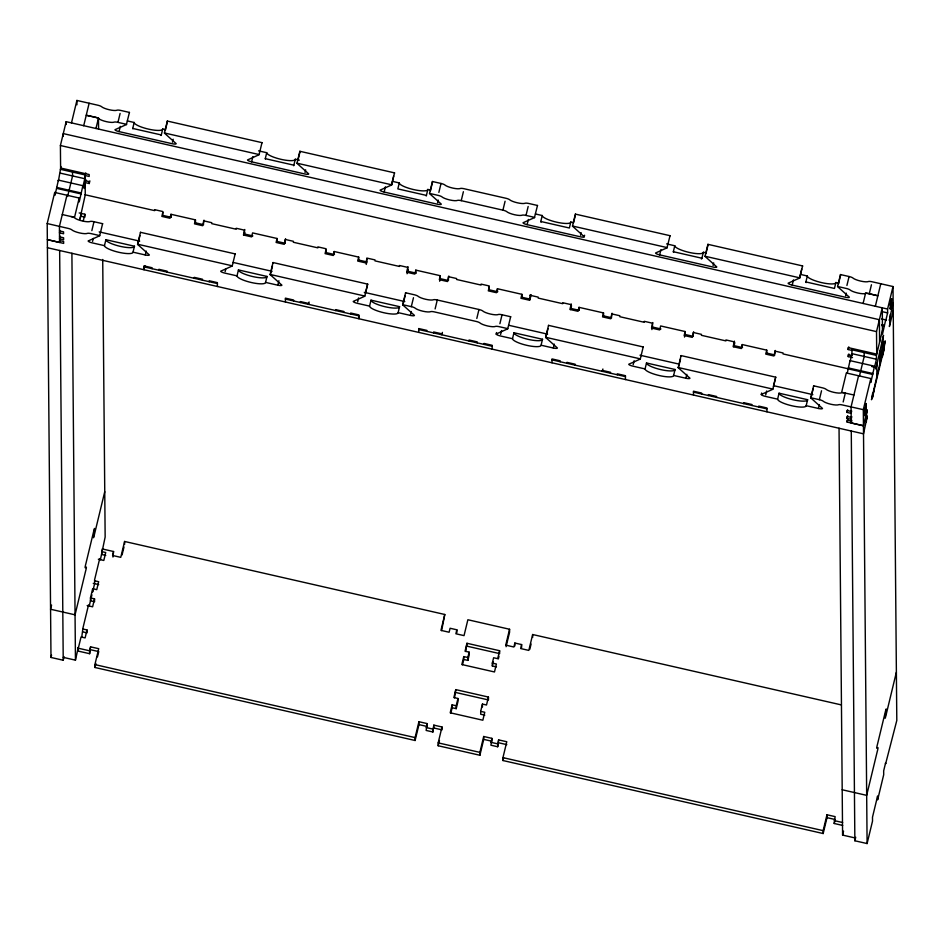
<?xml version="1.0" encoding="UTF-8"?>
<svg xmlns="http://www.w3.org/2000/svg" width="944" height="944" viewBox="0 0 944 944"><rect width="100%" height="100%" fill="white"/><g stroke="black" fill="none" stroke-linecap="round" stroke-linejoin="round"><path stroke-width="1.42" d="M866.273 408.186C862.191 434.405 868.551 382.308 864.822 414.204M891.667 302.941L890.286 308.959L890.204 304.593L891.62 298.741L891.667 302.941L890.227 308.9M85.739 172.882L85.102 175.525L89.184 176.457L89.161 174.522L60.605 168.008L60.404 145.518L66.151 121.682L887.584 309.042L887.62 312.901L885.696 320.842L885.696 319.886L881.613 318.954M64.074 656.717L63.224 660.245L50.988 657.461L47.2 223.551L54.705 192.446L79.19 198.028L79.225 201.886L82.883 185.697L58.398 180.115L55.059 194.983M58.398 180.115L58.41 181.083L60.971 166.486M71.473 122.944L76.901 100.442L97.751 105.197A4.189 0.932 13.6 0 1 101.02 106.33L102.754 107.486A8.378 1.876 13.6 0 0 115.841 110.472L117.563 110.094A4.189 0.932 13.6 0 1 120.832 110.46L129.434 112.419L126.402 124.573L114.967 129.706A4.189 0.932 13.6 0 0 119.062 131.605L172.103 143.7A4.189 0.932 13.6 0 0 176.174 143.665L164.622 133.281A4.213 0.944 13.6 0 1 164.445 132.974L167.324 121.056L261.984 142.65L259.116 154.556A4.213 0.944 13.6 0 1 258.951 154.792L247.517 159.937A4.189 0.932 13.6 0 0 251.611 161.825L304.652 173.932A4.189 0.932 13.6 0 0 308.723 173.897L297.171 163.513A4.213 0.944 13.6 0 1 296.994 163.194L299.873 151.288L394.533 172.87L391.666 184.788A4.213 0.944 13.6 0 1 391.5 185.024L380.066 190.157A4.189 0.932 13.6 0 0 384.161 192.057L437.202 204.152A4.189 0.932 13.6 0 0 441.285 204.116L429.721 193.744A4.213 0.944 13.6 0 1 429.544 193.426L432.423 181.508L441.025 183.466A4.189 0.932 13.6 0 1 444.305 184.611L446.028 185.767A8.378 1.876 13.6 0 0 459.126 188.753L460.837 188.375A4.189 0.932 13.6 0 1 464.106 188.741L505.807 198.24A4.189 0.932 13.6 0 1 509.076 199.373L510.81 200.529A8.378 1.876 13.6 0 0 523.896 203.515L525.619 203.149A4.189 0.932 13.6 0 1 528.888 203.503L537.49 205.473L534.457 217.627L523.023 222.76A4.189 0.932 13.6 0 0 527.118 224.66L580.159 236.755A4.189 0.932 13.6 0 0 584.23 236.72L584.596 235.233M66.941 195.243L59.425 226.407L59.578 242.419L47.342 239.623L63.649 243.41L63.637 241.475L59.555 240.555M83.709 125.741L89.137 103.226M67.614 196.446L72.57 175.926L72.535 172.068M60.062 230.454L59.484 232.838L63.567 233.77L63.543 231.835L59.472 230.902M60.18 236.13L59.531 238.785L63.614 239.717L63.602 237.782L59.519 236.85M59.578 242.419L60.215 239.776M79.19 198.028L74.529 217.344L62.292 214.548M95.958 128.526L98.483 118.047L86.234 115.262L94.872 117.103A4.189 0.932 13.6 0 1 98.152 118.236L99.875 119.392A8.378 1.876 13.6 0 0 112.973 122.378L114.684 122.012A4.189 0.932 13.6 0 1 117.953 122.366L126.567 124.337A4.213 0.944 13.6 0 1 126.39 124.573M60.298 169.283L84.783 174.864L84.807 178.723L82.895 186.664L82.883 185.697M85.88 179.62L84.205 186.57L84.217 188.493L85.172 184.528L85.267 194.806L79.851 219.268L81.479 214.524M84.96 182.546L89.243 183.525L89.881 180.882M83.284 220.861L84.889 214.241L79.166 212.943M91.839 230.655L93.987 221.722L102.601 223.681L99.722 235.599A4.213 0.944 13.6 0 1 99.557 235.835L88.134 240.968A4.189 0.932 13.6 0 0 92.217 242.868L104.465 245.652A14.667 3.28 13.6 0 0 118.767 252.284A14.667 3.28 13.6 0 0 133.021 252.166L145.27 254.963A4.189 0.932 13.6 0 0 149.341 254.927L137.777 244.543A4.213 0.944 13.6 0 1 137.6 244.236L140.479 232.318L235.15 253.912L232.271 265.819A4.213 0.944 13.6 0 1 232.106 266.055L220.684 271.199A4.189 0.932 13.6 0 0 224.766 273.087L237.015 275.884A14.667 3.28 13.6 0 0 251.316 282.516A14.667 3.28 13.6 0 0 265.571 282.398L277.819 285.194A4.189 0.932 13.6 0 0 281.89 285.159L270.326 274.775A4.213 0.944 13.6 0 1 270.149 274.456L273.028 262.55L367.7 284.132L364.821 296.05A4.213 0.944 13.6 0 1 364.655 296.286L353.233 301.419A4.189 0.932 13.6 0 0 357.316 303.319L369.564 306.116A14.667 3.28 13.6 0 0 383.878 312.747A14.667 3.28 13.6 0 0 398.12 312.629L410.369 315.414A4.189 0.932 13.6 0 0 414.44 315.379L402.876 305.006A4.213 0.944 13.6 0 1 402.71 304.688L405.578 292.77L414.18 294.74A4.189 0.932 13.6 0 1 417.46 295.873L419.195 297.03A8.378 1.876 13.6 0 0 432.281 300.015L434.004 299.637A4.189 0.932 13.6 0 1 437.273 300.003L478.962 309.502A4.189 0.932 13.6 0 1 482.242 310.647L483.965 311.803A8.378 1.876 13.6 0 0 497.063 314.789L498.774 314.411A4.189 0.932 13.6 0 1 502.043 314.765L510.657 316.736L507.778 328.642A4.213 0.944 13.6 0 1 507.612 328.89L496.19 334.023L496.544 332.536M117.953 122.366L120.112 113.433M92.583 241.381L93.291 238.395M119.062 131.605L120.313 126.39M104.465 245.652L105.893 239.705L134.461 246.219L133.021 252.166M132.797 128.75A14.667 3.28 13.6 0 1 132.738 128.443L134.178 122.484L127.369 120.926M161.07 135.511A14.667 3.28 13.6 0 0 161.306 134.957L162.734 128.998L165.46 129.611M137.777 244.543L139.936 235.611M165.342 130.307L167.489 121.375A4.213 0.944 13.6 0 1 167.324 121.056M51.578 605.057L50.563 609.246L75.048 614.827L85.491 571.545C88.311 561.031 83.19 573.763 85.975 563.297L93.716 531.189C96.406 520.415 91.615 545.75 94.306 534.988L104.749 491.706M145.27 254.963L146.214 251.057M172.469 142.214L173.189 139.228M144.939 265.748L143.972 269.748L143.936 265.889L152.102 267.742L152.102 268.71M50.988 657.461L51.554 655.101M162.852 212.258L161.849 216.4L170.014 218.265L170.97 214.288L195.455 219.869L195.479 222.772M88.535 604.903L82.942 628.079L81.774 636.917M99.71 558.577L94.589 579.817L94.612 583.663L92.595 592.03M63.201 657.354L75.449 660.151L78.305 647.265L78.34 651.124L89.633 653.696L90.565 646.841L98.731 648.693L94.896 664.588L94.919 667.479L415.112 740.497L418.947 724.603L418.924 721.712L427.077 723.576L427.101 726.467L418.947 724.603M90.459 597.93L94.53 598.862L94.565 601.753L90.482 600.821L90.459 597.93L92.677 588.714L96.76 589.646L98.672 581.705L94.589 580.772M105.74 555.414L101.657 554.482L102.271 548.948L113.563 551.52L112.95 557.054M89.232 605.977L91.922 594.826M100.383 559.792L105.15 537.03L102.719 259.47M82.954 629.034L87.025 629.967L85.113 637.908L81.031 636.976L78.317 648.233L89.609 650.805L89.633 653.696M94.53 598.862L92.618 606.803L87.178 605.564M89.609 650.805L90.565 646.841M113.563 551.52L112.596 555.485L120.761 557.349L124.596 541.467L444.789 614.485L441.615 630.616M195.455 219.869L194.499 223.846L202.665 225.71L203.998 220.176M94.919 667.479L95.875 663.502M97.468 656.882L98.754 651.596L90.589 649.732M122.059 554.954L123.983 547.001M225.132 271.601L225.852 268.627M251.611 161.825L252.862 156.621M244.803 229.486L243.469 235.009L251.623 236.873L252.579 232.897L277.064 238.49L277.088 241.381M244.154 235.139L244.826 232.377M237.015 275.884L238.443 269.925L267.01 276.439L265.571 282.398M265.347 158.981A14.667 3.28 13.6 0 1 265.288 158.663L266.727 152.704L258.562 150.851M293.619 165.743A14.667 3.28 13.6 0 0 293.855 165.176L295.295 159.217L299.366 160.15M277.064 238.49L276.108 242.455L284.274 244.319L285.607 238.797M270.326 274.775L272.486 265.842M297.891 160.539L300.039 151.595A4.213 0.944 13.6 0 1 299.873 151.288M277.819 285.194L278.893 280.722M305.018 172.433L305.644 169.826M309.101 301.997L308.523 304.381L308.523 303.413L300.357 301.561L300.369 302.517M326.081 249.476L325.078 253.617L333.244 255.482L334.2 251.517L358.685 257.098L358.708 259.989M358.685 257.098L357.717 261.063L365.883 262.928L366.886 258.786M366.237 264.438L366.909 261.677M357.682 301.832L358.626 297.915M384.161 192.057L385.412 186.841M365.375 293.313L367.535 284.368A4.213 0.944 13.6 0 0 367.7 284.132M391.5 185.024L393.648 176.091M369.564 306.116L371.004 300.157L399.56 306.67L398.12 312.629M392.48 181.378L399.277 182.935L397.837 188.894L426.405 195.408L427.844 189.449L430.558 190.063M408.02 266.704L406.687 272.238L414.853 274.09L415.808 270.126L440.293 275.707L439.68 281.241M407.041 273.748L408.044 269.606M402.876 305.006L405.035 296.062M430.44 190.759L432.588 181.826A4.213 0.944 13.6 0 1 432.423 181.508M507.778 328.642L499.175 326.683A4.189 0.932 13.6 0 0 495.907 326.329L494.184 326.695A8.378 1.876 13.6 0 1 481.098 323.709L479.363 322.553A4.189 0.932 13.6 0 0 476.095 321.42L434.393 311.909A4.189 0.932 13.6 0 0 431.125 311.555L429.414 311.921A8.378 1.876 13.6 0 1 416.316 308.936L414.593 307.779A4.189 0.932 13.6 0 0 411.313 306.647L413.472 297.714M438.866 192.411L441.025 183.466M410.369 315.414L411.313 311.508M437.568 202.665L438.193 200.057M440.293 275.707L439.338 279.672L447.491 281.536L448.825 276.014M435.113 308.936L437.273 300.003M429.544 193.426L438.158 195.384A4.189 0.932 13.6 0 1 441.426 196.517L443.161 197.674A8.378 1.876 13.6 0 0 456.247 200.659L457.97 200.293A4.189 0.932 13.6 0 1 461.238 200.647L463.386 191.715M442.406 332.394L441.827 334.778L441.816 333.81L433.65 331.958L433.662 332.913M476.814 318.447L478.962 309.502M534.457 217.627A4.213 0.944 13.6 0 0 534.623 217.38L526.009 215.421A4.189 0.932 13.6 0 0 522.74 215.067L521.029 215.433A8.378 1.876 13.6 0 1 507.943 212.447L506.208 211.291A4.189 0.932 13.6 0 0 502.928 210.158L505.087 201.225M489.299 286.705L488.296 290.846L496.461 292.699L497.417 288.734L521.902 294.316L521.926 297.207M499.895 323.709L502.043 314.765M526.009 215.421L528.168 206.488M500.639 334.424L501.583 330.518M527.118 224.66L528.369 219.445M521.902 294.316L520.946 298.292L529.1 300.145L530.434 294.622M415.112 740.497L415.089 737.594L418.924 721.712M444.789 614.485L440.954 630.368L449.12 632.232L450.076 628.256L456.837 629.801L456.861 632.692M512.521 338.707L513.949 332.748L542.517 339.262L541.077 345.221A14.667 3.28 13.6 0 1 526.823 345.339A14.667 3.28 13.6 0 1 512.521 338.707L500.273 335.922A4.189 0.932 13.6 0 1 496.19 334.023M541.042 222.159A14.667 3.28 13.6 0 1 540.794 221.486L542.234 215.527L535.425 213.981M433.862 728.013L442.028 729.865L442.004 726.974L433.839 725.122L432.907 731.978L426.145 730.444L427.077 723.576M529.796 300.275L531.13 294.752M432.907 731.978L433.839 725.122M456.837 629.801L455.881 633.766L464.035 635.631L467.87 619.748L509.571 629.259L509.595 632.15L506.078 646.711M483.717 739.376L491.883 741.241L491.859 738.35L483.694 736.485L483.717 739.376L479.894 755.259L438.193 745.76L438.169 742.869L442.004 726.974M438.193 745.76L439.467 740.462M452.117 704.838L450.205 712.779L482.844 720.225L484.756 712.283L480.685 711.351L482.431 704.071L486.514 705.003L488.437 697.061L455.787 689.616L453.875 697.557L457.958 698.489L457.982 701.38L456.223 708.661L452.141 707.729L452.117 704.838L456.2 705.77L456.223 708.661M463.764 656.576L461.84 664.529L494.491 671.963L496.402 664.021L492.32 663.089L493.618 657.744L497.7 658.664L499.612 650.723L466.961 643.277L465.05 651.23L469.133 652.151L469.156 655.053L467.87 660.399L463.787 659.467L463.764 656.576L467.835 657.508L467.87 660.399M450.866 713.027L452.141 707.729M454.536 697.805L455.787 689.616M462.513 664.765L463.787 659.467M465.711 651.466L466.961 643.277M573.515 222.666L570.801 222.041L569.362 228L540.794 221.486M456.2 705.77L457.958 698.489M467.835 657.508L469.133 652.151M541.077 345.221L553.326 348.017A4.189 0.932 13.6 0 0 557.397 347.982L545.833 337.598A4.213 0.944 13.6 0 1 545.656 337.291L548.535 325.373L643.206 346.955L640.327 358.873A4.213 0.944 13.6 0 1 640.162 359.109L628.739 364.254A4.189 0.932 13.6 0 0 632.822 366.142L645.071 368.939A14.667 3.28 13.6 0 0 659.384 375.57A14.667 3.28 13.6 0 0 673.627 375.452L685.875 378.237A4.189 0.932 13.6 0 0 689.946 378.202L678.382 367.83A4.201 0.932 13.6 0 1 678.217 367.511L681.084 355.593L775.756 377.187L772.876 389.105A4.213 0.944 13.6 0 1 772.711 389.341L761.289 394.474L761.643 392.987M584.23 236.72L572.678 226.336A4.213 0.944 13.6 0 1 572.501 226.029L575.38 214.111L670.039 235.693L667.007 247.847L655.573 252.992A4.189 0.932 13.6 0 0 659.667 254.88L712.708 266.975A4.189 0.932 13.6 0 0 716.791 266.94L705.227 256.567A4.201 0.932 13.6 0 1 705.05 256.249L707.929 244.331L802.601 265.925L799.721 277.843A4.213 0.944 13.6 0 1 799.556 278.079L788.122 283.212A4.189 0.932 13.6 0 0 792.217 285.112L845.258 297.207A4.189 0.932 13.6 0 0 849.34 297.171L837.776 286.787A4.213 0.944 13.6 0 1 837.599 286.48L840.479 274.562L849.081 276.521A4.189 0.932 13.6 0 1 852.361 277.654L854.084 278.81A8.378 1.876 13.6 0 0 867.182 281.796L868.893 281.43A4.189 0.932 13.6 0 1 872.162 281.784L893.012 286.539L896.8 720.449L885.602 763.885L885.59 762.917L883.667 770.859L883.702 774.717L877.649 799.816L877.613 795.957L872.492 817.197L872.527 821.056L867.099 843.558L854.863 840.774L851.276 430.971M545.833 337.598L547.992 328.665M573.633 222.371L575.309 215.421M553.326 348.017L554.27 344.1M580.525 235.257L581.15 232.661M571.238 303.933L569.916 309.455L578.07 311.319L579.026 307.343L603.511 312.924L603.535 315.815M570.601 309.585L571.521 305.785M496.426 666.912L492.343 665.98L493.323 661.968M498.361 658.912L498.998 656.269M479.894 755.259L479.871 752.368L483.694 736.485M509.571 629.259L505.736 645.141L513.89 647.006L514.858 643.029L521.619 644.575L521.643 647.466M842.673 825.422L834.201 823.487L835.133 816.631L826.979 814.766L827.003 817.657L823.168 833.54L502.975 760.534L502.951 757.631L506.786 741.748L498.621 739.884L497.689 746.751L490.927 745.205L491.859 738.35M497.689 746.751L498.621 739.884M521.619 644.575L520.651 648.54L528.817 650.404L532.652 634.521L841.352 704.908M603.511 312.924L602.555 316.901L610.721 318.765L612.054 313.231M502.975 760.534L503.612 757.879M529.796 649.319L531.083 644.032M602.897 368.998L602.331 371.381L602.319 370.414L610.485 372.278L610.485 373.234M633.188 364.655L634.132 360.75M659.667 254.88L660.918 249.664M652.859 322.541L651.525 328.064L659.679 329.928L660.647 325.951L685.12 331.533L684.506 337.079M651.879 329.574L652.552 326.813M645.071 368.939L646.498 362.98L675.066 369.493L673.627 375.452M673.591 252.378A14.667 3.28 13.6 0 1 673.343 251.718L674.783 245.759L666.617 243.894M701.368 259.034A14.667 3.28 13.6 0 0 701.911 258.231L703.351 252.272L706.065 252.898M685.12 331.533L684.164 335.509L692.33 337.374L693.663 331.84M678.382 367.83L680.541 358.885M705.947 253.582L708.094 244.649A4.201 0.932 13.6 0 1 707.929 244.331M685.875 378.237L686.819 374.331M713.074 265.488L713.699 262.88M734.467 341.15L733.134 346.672L741.3 348.537L742.255 344.56L766.74 350.153L766.764 353.044M733.83 346.802L734.821 342.66M766.74 350.153L765.773 354.118L773.938 355.982L775.272 350.46M765.737 394.875L766.681 390.969M792.217 285.112L793.479 279.896M773.431 386.356L775.343 378.414M799.556 278.079L801.704 269.134M777.62 399.159L779.06 393.2L807.616 399.713L806.176 405.672A14.667 3.28 13.6 0 1 791.933 405.79A14.667 3.28 13.6 0 1 777.62 399.159L765.372 396.374A4.189 0.932 13.6 0 1 761.289 394.474M806.141 282.61A14.667 3.28 13.6 0 1 805.893 281.937L807.332 275.99L800.536 274.433M838.614 283.117L835.9 282.504L834.461 288.451L805.893 281.937M806.176 405.672L818.424 408.469A4.189 0.932 13.6 0 0 822.495 408.433L810.931 398.049A4.213 0.944 13.6 0 1 810.766 397.743L813.634 385.825L822.236 387.783A4.189 0.932 13.6 0 1 825.516 388.916L827.251 390.073A8.378 1.876 13.6 0 0 840.337 393.058L842.06 392.692A4.189 0.932 13.6 0 1 845.328 393.046L843.169 401.991M810.931 398.049L813.091 389.117M838.496 283.814L840.644 274.881A4.213 0.944 13.6 0 1 840.479 274.562M867.099 843.558L863.312 409.661L842.449 404.964A4.189 0.932 13.6 0 0 839.181 404.61L837.47 404.976A8.378 1.876 13.6 0 1 824.372 401.991L822.649 400.834A4.189 0.932 13.6 0 0 819.368 399.701L821.528 390.769M846.921 285.454L849.081 276.521M818.424 408.469L819.368 404.563M845.623 295.72L846.249 293.112M852.243 350.46L848.16 349.528L848.798 346.885M852.515 357.575L848.231 356.608L848.868 353.953M863.099 303.461L865.624 292.994L877.873 295.779L869.294 293.702A4.189 0.932 13.6 0 0 866.026 293.348L864.303 293.714A8.378 1.876 13.6 0 1 851.217 290.728L849.482 289.572A4.189 0.932 13.6 0 0 846.213 288.439L837.599 286.48M847.323 372.856L850.037 360.632L874.51 366.213L874.522 367.181L871.808 366.567M874.522 367.181L876.445 359.239L876.41 355.381L851.925 349.799L851.96 353.658L850.037 361.599L850.037 360.632M869.294 293.702L871.442 284.769M851.689 410.97L851.11 413.354L847.028 412.422L847.677 409.779M851.807 416.658L851.169 419.301L847.087 418.369L847.724 415.726M866.344 415.749L867.288 409.849L863.441 425.791L847.122 422.062L847.759 419.419M851.051 406.923L858.58 375.759M875.348 306.257L880.776 283.755M859.571 375.641L864.197 356.443L864.161 352.596M863.453 425.732L851.217 422.936L851.854 420.292M848.16 349.528L848.149 347.604L876.716 354.118L876.516 331.615L882.262 307.791L882.498 334.141L885.696 319.886M863.312 409.661L870.816 378.544L846.331 372.963L841.67 392.279L853.931 395.017M876.41 355.381L882.463 330.282M887.584 309.042L893.012 286.539M870.816 378.544L870.852 382.403L874.51 366.213M864.787 410.192L866.226 404.233M890.192 304.888L891.632 298.929M876.811 365.045L875.843 369.021L883.501 335.321L882.557 341.221M882.593 345.398L883.549 341.421L879.737 359.239M893.154 302.611L889.342 320.429L890.298 316.452M866.38 419.927L867.335 415.95L863.512 433.827L47.401 247.717M890.334 320.63L889.39 326.53L893.225 310.647M872.445 395.76L871.489 399.737L885.212 340.878L884.268 346.778M872.457 396.728L884.28 347.746M823.168 833.54L823.144 830.649L826.979 814.766M834.201 823.487L834.838 820.843M854.827 837.883L842.591 835.086L843.547 831.109M854.863 840.774L855.712 837.245M896.375 672.234L885.944 715.517C883.277 726.243 888.021 700.932 885.354 711.705L877.601 743.813C874.817 754.28 879.914 741.559 877.118 752.073L866.675 795.355L842.19 789.762M164.445 132.974L259.116 154.556M296.994 163.194L391.666 184.788M461.238 200.647L502.928 210.158M572.501 226.029L667.172 247.611A4.213 0.944 13.6 0 1 667.007 247.847M705.05 256.249L799.721 277.843M132.738 128.443L161.306 134.957M265.288 158.663L293.855 165.176M673.343 251.718L701.911 258.231M882.18 311.662L887.62 312.901M881.684 324.618L884.398 325.232M881.684 325.586L884.41 326.199M60.404 145.518L876.516 331.615M60.333 173.141L84.807 178.723M851.96 353.658L876.445 359.239M852.29 355.605L848.208 354.673L848.231 356.608M530.044 295.271L538.198 297.136L538.21 298.092L562.695 303.685L562.683 302.717L570.849 304.582L570.884 308.428L579.321 310.364M56.652 187.396L81.125 192.977M848.278 367.912L872.763 373.494M84.96 194.735L154.639 210.63L154.627 209.662L162.793 211.527L162.828 215.385L171.265 217.309M848.455 368.844L783.048 353.929L783.036 352.962L774.871 351.097L774.894 353.67M56.652 188.363L81.137 193.945M848.278 368.88L872.763 374.461M195.184 222.76L203.633 224.684M252.874 235.917L244.437 233.994L244.402 230.135L236.236 228.271L236.248 229.239L211.763 223.657L211.751 222.69L203.597 220.825L203.621 223.398M276.793 241.369L285.241 243.292L285.206 239.446L293.372 241.298L293.372 242.266L317.857 247.847L317.857 246.88L326.01 248.744L326.046 252.603L334.483 254.526M358.413 259.978L366.85 261.913M416.103 273.135L407.655 271.211L407.619 267.353L399.465 265.5L399.465 266.456L374.992 260.874L374.98 259.907L366.815 258.054L366.838 260.627M440.022 278.598L448.459 280.521L448.424 276.663L456.589 278.527L456.601 279.483L481.086 285.064L481.074 284.109L489.24 285.961L489.263 289.82L497.712 291.743M521.631 297.207L530.08 299.13M603.24 315.815L611.688 317.739M660.93 328.972L652.493 327.049L652.457 323.19L644.292 321.326L644.304 322.293L619.819 316.712L619.819 315.744L611.653 313.88L611.677 316.452M684.848 334.424L693.297 336.347L693.262 332.489L701.427 334.353L701.427 335.321L725.912 340.902L725.912 339.934L734.066 341.799L734.102 345.657L742.55 347.581M766.469 353.032L774.906 354.956M80.629 216.164L84.913 217.132L84.889 214.241M99.179 231.882L139.7 241.121M233.085 262.42L272.084 271.317M364.278 292.333L404.799 301.573M508.592 325.243L547.591 334.141M639.997 355.215L678.901 364.077M773.691 385.695L812.855 394.627M47.2 223.551L68.039 228.365A4.189 0.932 13.6 0 1 71.307 229.51L73.042 230.666A8.378 1.876 13.6 0 0 86.128 233.64L87.851 233.274A4.189 0.932 13.6 0 1 91.12 233.628L99.722 235.599M137.6 244.236L232.271 265.819M270.149 274.456L364.821 296.05M402.71 304.688L411.313 306.647M545.656 337.291L640.327 358.873M678.205 367.511L772.876 389.105M810.766 397.743L819.368 399.701M851.099 411.431L847.016 410.498L847.028 412.422M851.146 417.378L847.063 416.446L847.087 418.369M851.181 421.071L847.098 420.139L847.122 422.062M143.948 266.822L217.403 283.566M285.407 299.083L358.862 315.827L358.885 318.718L358.85 314.895L350.684 313.03L350.696 313.998M418.699 329.503L492.154 346.259M552.004 359.876L625.459 376.621M693.462 392.126L766.917 408.882M101.633 551.591L105.716 552.523L103.793 560.465L98.353 559.226M466.997 646.18L499.636 653.614L499.612 650.723M93.255 583.357L98.695 584.596M455.81 692.507L488.461 699.952L488.437 697.061M484.791 715.174L480.708 714.242L480.685 711.351M82.978 631.925L87.06 632.858L87.025 629.967M498.644 742.786L506.81 744.639M827.003 817.657L835.157 819.522M426.122 727.541L432.883 729.087M490.904 742.314L497.665 743.86M834.177 820.596L842.638 822.531M94.896 664.588L415.089 737.594M438.169 742.869L479.871 752.368M502.951 757.631L823.144 830.649M890.275 314.529L890.345 322.565M884.245 344.855L884.28 348.714L882.369 356.655L882.357 355.687M882.534 339.285L882.605 347.321M879.584 342.2L879.395 319.709L63.272 133.6L63.307 136.408M879.666 351.203L879.773 363.416M876.787 363.121L876.893 375.334M874.38 388.786L872.468 397.695L872.433 393.837M866.309 413.873L866.38 421.909M851.075 406.864L851.217 422.936M839.039 428.187L842.591 835.086M766.941 411.796L766.906 407.95L758.74 406.085L758.752 407.053M751.943 405.495L751.943 404.528L743.778 402.675L743.789 403.631M742.255 344.56L742.279 347.463M716.579 397.436L716.579 396.468L708.413 394.604L708.425 395.571M701.616 394.026L701.616 393.058L693.451 391.194L693.486 395.052M625.471 379.547L625.447 375.688L617.282 373.824L617.293 374.792M579.026 307.343L579.05 310.234M575.12 365.175L575.12 364.207L566.955 362.354L566.966 363.31M560.158 361.764L560.158 360.797L551.992 358.932L552.028 362.791M532.652 634.521L532.676 637.412M514.858 643.029L514.881 645.92M497.417 288.734L497.441 291.625M492.178 349.15L492.143 345.292L483.977 343.427L483.989 344.395M492.32 663.089L492.343 665.98M482.431 704.071L482.467 706.962M477.192 342.837L477.18 341.881L469.026 340.017L469.026 340.985M426.865 331.368L426.853 330.4L418.699 328.536L418.723 332.394M415.808 270.126L415.832 273.017M343.887 312.44L343.887 311.485L335.722 309.62L335.734 310.588M334.2 251.517L334.223 254.408M293.56 300.971L293.56 300.003L285.395 298.139L285.43 301.997M217.415 286.492L217.391 282.634L209.226 280.769L209.238 281.737M202.429 280.191L202.429 279.223L194.263 277.359L194.275 278.327M170.97 214.288L170.994 217.179M167.064 272.12L167.064 271.164L158.899 269.3L158.911 270.267M124.596 541.467L124.62 544.358M98.483 118.047L98.577 129.139M89.243 183.525L89.22 181.602L85.149 180.67L85.102 175.525M92.677 588.714L92.701 591.617M76.901 100.442L76.936 104.819M71.897 253.24L75.449 660.151M66.151 121.682L66.174 124.502M59.649 250.455L63.224 660.245M54.705 192.446L54.728 195.019M70.906 216.459A4.189 0.932 13.6 0 1 74.187 217.592L75.909 218.748A8.378 1.876 13.6 0 0 89.007 221.734L90.718 221.356A4.189 0.932 13.6 0 1 93.987 221.722M102.601 223.681A4.213 0.944 13.6 0 1 102.424 223.917M134.461 246.219A14.667 3.28 13.6 0 1 120.207 246.337A14.667 3.28 13.6 0 1 105.893 239.705M140.656 232.637A4.213 0.944 13.6 0 1 140.479 232.318M235.15 253.912A4.213 0.944 13.6 0 1 234.985 254.148M267.01 276.439A14.667 3.28 13.6 0 1 252.756 276.557A14.667 3.28 13.6 0 1 238.443 269.925M273.205 262.857A4.213 0.944 13.6 0 1 273.028 262.55M399.56 306.67A14.667 3.28 13.6 0 1 385.305 306.788A14.667 3.28 13.6 0 1 370.992 300.157M405.755 293.088A4.213 0.944 13.6 0 1 405.578 292.77M510.657 316.736A4.213 0.944 13.6 0 1 510.48 316.972M542.517 339.262A14.667 3.28 13.6 0 1 528.262 339.38A14.667 3.28 13.6 0 1 513.949 332.748M548.712 325.692A4.213 0.944 13.6 0 1 548.535 325.373M643.206 346.955A4.213 0.944 13.6 0 1 643.041 347.191M675.066 369.493A14.667 3.28 13.6 0 1 660.812 369.611A14.667 3.28 13.6 0 1 646.498 362.98M681.261 355.912A4.201 0.932 13.6 0 1 681.084 355.593M775.756 377.187A4.213 0.944 13.6 0 1 775.59 377.423M807.616 399.713A14.667 3.28 13.6 0 1 793.361 399.831A14.667 3.28 13.6 0 1 779.06 393.2M813.811 386.143A4.213 0.944 13.6 0 1 813.634 385.825M129.434 112.419A4.213 0.944 13.6 0 1 129.269 112.655M162.734 128.998A14.667 3.28 13.6 0 1 148.491 129.116A14.667 3.28 13.6 0 1 134.178 122.484M261.984 142.65A4.213 0.944 13.6 0 1 261.818 142.886M295.295 159.217A14.667 3.28 13.6 0 1 281.041 159.335A14.667 3.28 13.6 0 1 266.727 152.704M394.533 172.87A4.213 0.944 13.6 0 1 394.368 173.106M427.844 189.449A14.667 3.28 13.6 0 1 413.59 189.567A14.667 3.28 13.6 0 1 399.277 182.935M426.405 195.408A14.667 3.28 13.6 0 1 426.169 195.963M537.49 205.473A4.213 0.944 13.6 0 1 537.325 205.709M570.801 222.041A14.667 3.28 13.6 0 1 556.547 222.159A14.667 3.28 13.6 0 1 542.234 215.527M575.545 214.418A4.213 0.944 13.6 0 1 575.38 214.111M670.039 235.693A4.213 0.944 13.6 0 1 669.874 235.929M703.351 252.272A14.667 3.28 13.6 0 1 689.096 252.39A14.667 3.28 13.6 0 1 674.783 245.759M802.601 265.925A4.213 0.944 13.6 0 1 802.424 266.161M835.9 282.504A14.667 3.28 13.6 0 1 821.646 282.622A14.667 3.28 13.6 0 1 807.332 275.99"/></g></svg>
